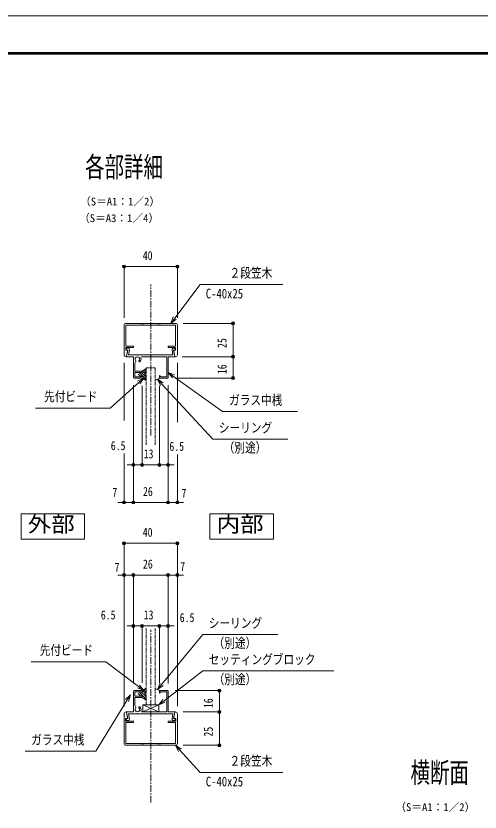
# Model space of a CAD drawing. Units: millimetres, scale not verified, with parts at other scales. Extents: x -3554 to 3554, y -1188 to 1188.
# Drawn here: x 2163 to 2858, y -7 to 1188 of the extents above; entities that cross this region are included whole.
import ezdxf
from ezdxf.enums import TextEntityAlignment as Align

# ---------------------------------------------------------------- set-up
doc = ezdxf.new("R2010")
doc.units = ezdxf.units.MM
doc.header["$LTSCALE"] = 8
doc.linetypes.add('USER1', pattern=[2, 1.25, -0.25, 0.25, -0.25])
doc.linetypes.add('USER2', pattern=[1.25, 0.625, -0.125, 0.125, -0.125, 0.125, -0.125])
for name, color, linetype, lineweight in [('0-0_0', 7, 'Continuous', 18), ('0-1_DEFPOINTS', 5, 'Continuous', 18), ('0-3_アンカ__', 4, 'Continuous', 18), ('0-4_WAKU', 7, 'Continuous', 18), ('0-5_6_U_FF8A_U_FF6F_U_FF81_U_FF9D_U_FF78_U_FF9E', 4, 'Continuous', 18), ('0-7_3中心線', 2, 'USER1', 18), ('0-8_41_U_FF71_U_FF99_U_FF90', 6, 'Continuous', 18), ('0-9_1手摺寸法', 3, 'Continuous', 18), ('0-B_P4-12', 7, 'Continuous', 18), ('0-C_2a', 1, 'USER2', 18), ('1-4_CYAN', 4, 'Continuous', 18)]:
    doc.layers.add(name, color=color, linetype=linetype, lineweight=lineweight)
doc.styles.add('ＭＳ ゴシック', font='')
doc.styles.get('ＭＳ ゴシック').set_extended_font_data('MS Gothic')

msp = doc.modelspace()

# ---------------------------------------------------------------- linework, layer by layer
at = {"layer": '0-0_0'}
for p, q in [((2326.881, 811.864), (2329.181, 811.864)), ((2402.281, 811.864), (2399.981, 811.864)), ((2324.581, 723.666), (2324.581, 679.666)), ((2364.581, 726.666), (2327.581, 726.666)), ((2350.243, 724.48), (2349.981, 724.066)), ((2350.919, 724.48), (2351.181, 724.066)), ((2352.981, 724.066), (2351.181, 724.066)), ((2353.243, 724.48), (2352.981, 724.066)), ((2353.919, 724.48), (2354.181, 724.066)), ((2363.981, 724.066), (2354.181, 724.066)), ((2364.243, 724.48), (2363.981, 724.066)), ((2364.581, 726.666), (2401.581, 726.666)), ((2364.919, 724.48), (2365.181, 724.066)), ((2365.181, 724.066), (2374.981, 724.066)), ((2375.243, 724.48), (2374.981, 724.066)), ((2375.919, 724.48), (2376.181, 724.066)), ((2376.181, 724.066), (2377.981, 724.066)), ((2378.243, 724.48), (2377.981, 724.066)), ((2378.919, 724.48), (2379.181, 724.066)), ((2379.181, 724.066), (2401.981, 724.066)), ((2401.981, 724.066), (2401.981, 692.666)), ((2404.581, 723.666), (2404.581, 679.666)), ((2488.033, 724.366), (2488.033, 722.066)), ((2327.181, 692.666), (2338.581, 692.666)), ((2327.181, 690.266), (2338.581, 690.266)), ((2327.181, 690.266), (2327.181, 686.666)), ((2327.181, 686.666), (2329.45, 686.666)), ((2330.038, 685.948), (2328.249, 677.002)), ((2338.581, 692.666), (2338.581, 690.266)), ((2401.981, 692.666), (2390.581, 692.666)), ((2390.581, 692.666), (2390.581, 690.266)), ((2401.981, 690.266), (2390.581, 690.266)), ((2399.125, 685.948), (2400.914, 677.002)), ((2401.981, 686.666), (2399.713, 686.666)), ((2401.981, 690.266), (2401.981, 686.666)), ((2488.033, 678.966), (2488.033, 681.266)), ((2488.033, 674.366), (2488.033, 672.066)), ((2488.033, 646.966), (2488.033, 649.266)), ((2336.281, 514.308), (2333.981, 514.308)), ((2349.281, 514.308), (2346.981, 514.308)), ((2353.881, 514.308), (2356.181, 514.308)), ((2375.281, 514.308), (2372.981, 514.308)), ((2379.881, 514.308), (2382.181, 514.308)), ((2392.881, 514.308), (2395.181, 514.308)), ((2322.281, 457.904), (2319.981, 457.904)), ((2340.881, 457.904), (2343.181, 457.904)), ((2340.881, 457.904), (2343.181, 457.904)), ((2388.281, 457.904), (2385.981, 457.904)), ((2388.281, 457.904), (2385.981, 457.904)), ((2406.881, 457.904), (2409.181, 457.904)), ((2326.881, 396.647), (2329.181, 396.647)), ((2402.281, 396.647), (2399.981, 396.647)), ((2322.281, 348.992), (2319.981, 348.992)), ((2340.881, 348.992), (2343.181, 348.992)), ((2340.881, 348.992), (2343.181, 348.992)), ((2388.281, 348.992), (2385.981, 348.992)), ((2388.281, 348.992), (2385.981, 348.992)), ((2406.881, 348.992), (2409.181, 348.992)), ((2336.281, 272.645), (2333.981, 272.645)), ((2349.281, 272.645), (2346.981, 272.645)), ((2353.881, 272.645), (2356.181, 272.645)), ((2375.281, 272.645), (2372.981, 272.645)), ((2379.881, 272.645), (2382.181, 272.645)), ((2392.881, 272.645), (2395.181, 272.645)), ((2467.515, 173.219), (2467.515, 170.919)), ((2467.515, 145.819), (2467.515, 148.119)), ((2467.515, 141.219), (2467.515, 138.919)), ((2467.515, 95.819), (2467.515, 98.119))]:
    msp.add_line(p, q, dxfattribs=at)
for points in [[(2394.628, 726.666), (2400.639, 734.657), (2438.525, 785.028), (2562.706, 785.028)], [(2398.497, 736.268), (2394.628, 726.666), (2402.78, 733.047)], [(2349.981, 724.066), (2327.181, 724.066), (2327.181, 692.666)], [(2400.261, 649.348), (2390.581, 653.021), (2397.128, 645)], [(2390.581, 653.021), (2398.694, 647.174), (2472.179, 594.218), (2584.478, 594.218)], [(2354.145, 644.411), (2346.691, 637.745), (2304.022, 599.585), (2191.723, 599.585)], [(2344.905, 639.742), (2354.145, 644.411), (2348.477, 635.747)], [(2383.432, 637.267), (2374.676, 642.79), (2379.498, 633.629)], [(2374.676, 642.79), (2381.465, 635.448), (2457.971, 552.71), (2570.27, 552.71)], [(2374.676, 177.395), (2381.061, 185.091), (2442.871, 259.597), (2555.17, 259.597)], [(2354.145, 175.774), (2346.188, 181.831), (2297.439, 218.94), (2185.14, 218.94)], [(2376.661, 154.083), (2384.584, 160.184), (2442.871, 205.067), (2639.359, 205.067)], [(2347.811, 183.963), (2354.145, 175.774), (2344.565, 179.699)], [(2378.999, 186.802), (2374.676, 177.395), (2383.123, 183.38)], [(2334.256, 169.29), (2329.041, 160.757), (2282.437, 84.503), (2176.403, 84.503)], [(2331.327, 159.36), (2334.256, 169.29), (2326.755, 162.155)], [(2382.949, 162.307), (2376.661, 154.083), (2386.219, 158.061)], [(2410.286, 87.915), (2401.581, 93.519), (2406.318, 84.313)], [(2401.581, 93.519), (2408.302, 86.114), (2438.525, 52.814), (2562.706, 52.814)]]:
    msp.add_lwpolyline(points, dxfattribs=at)
for centre, radius in [((2324.581, 811.864), 2.3), ((2324.581, 811.864), 1.15), ((2404.581, 811.864), 2.3), ((2404.581, 811.864), 1.15), ((2488.033, 726.666), 2.3), ((2488.033, 726.666), 1.15), ((2488.033, 676.666), 2.3), ((2488.033, 676.666), 2.3), ((2488.033, 676.666), 1.15), ((2488.033, 676.666), 1.15), ((2488.033, 644.666), 2.3), ((2488.033, 644.666), 1.15), ((2338.581, 514.308), 2.3), ((2338.581, 514.308), 1.15), ((2351.581, 514.308), 2.3), ((2351.581, 514.308), 2.3), ((2351.581, 514.308), 1.15), ((2351.581, 514.308), 1.15), ((2377.581, 514.308), 2.3), ((2377.581, 514.308), 2.3), ((2377.581, 514.308), 1.15), ((2377.581, 514.308), 1.15), ((2390.581, 514.308), 2.3), ((2390.581, 514.308), 1.15), ((2324.581, 457.904), 2.3), ((2324.581, 457.904), 1.15), ((2338.581, 457.904), 2.3), ((2338.581, 457.904), 2.3), ((2338.581, 457.904), 1.15), ((2338.581, 457.904), 1.15), ((2390.581, 457.904), 2.3), ((2390.581, 457.904), 2.3), ((2390.581, 457.904), 1.15), ((2390.581, 457.904), 1.15), ((2404.581, 457.904), 2.3), ((2404.581, 457.904), 1.15), ((2324.581, 396.647), 2.3), ((2324.581, 396.647), 1.15), ((2404.581, 396.647), 2.3), ((2404.581, 396.647), 1.15), ((2324.581, 348.992), 2.3), ((2324.581, 348.992), 1.15), ((2338.581, 348.992), 2.3), ((2338.581, 348.992), 2.3), ((2338.581, 348.992), 1.15), ((2338.581, 348.992), 1.15), ((2390.581, 348.992), 2.3), ((2390.581, 348.992), 2.3), ((2390.581, 348.992), 1.15), ((2390.581, 348.992), 1.15), ((2404.581, 348.992), 2.3), ((2404.581, 348.992), 1.15), ((2338.581, 272.645), 2.3), ((2351.581, 272.645), 2.3), ((2351.581, 272.645), 2.3), ((2377.581, 272.645), 2.3), ((2377.581, 272.645), 2.3), ((2390.581, 272.645), 2.3), ((2338.581, 272.645), 1.15), ((2351.581, 272.645), 1.15), ((2351.581, 272.645), 1.15), ((2377.581, 272.645), 1.15), ((2377.581, 272.645), 1.15), ((2390.581, 272.645), 1.15), ((2467.515, 175.519), 2.3), ((2467.515, 175.519), 1.15), ((2467.515, 143.519), 2.3), ((2467.515, 143.519), 2.3), ((2467.515, 143.519), 1.15), ((2467.515, 143.519), 1.15), ((2467.515, 93.519), 2.3), ((2467.515, 93.519), 1.15)]:
    msp.add_circle(centre, radius, dxfattribs=at)
for centre, radius, start, end in [((2327.581, 723.666), 3, 90, 180), ((2350.581, 724.266), 0.4, 32.33353, 147.66647), ((2353.581, 724.266), 0.4, 32.33353, 147.66647), ((2364.581, 724.266), 0.4, 90, 147.66647), ((2364.581, 724.266), 0.4, 32.33353, 90), ((2375.581, 724.266), 0.4, 32.33353, 147.66647), ((2378.581, 724.266), 0.4, 32.33353, 147.66647), ((2401.581, 723.666), 3, 0, 90), ((2329.45, 686.066), 0.6, 348.69007, 90), ((2399.713, 686.066), 0.6, 90, 191.30993), ((2327.581, 679.666), 3, 180, 276.07138), ((2327.856, 677.08), 0.4, 276.07138, 348.69007), ((2401.306, 677.08), 0.4, 191.30993, 263.92862), ((2401.581, 679.666), 3, 263.92862, 0)]:
    msp.add_arc(centre, radius, start, end, dxfattribs=at)
at = {"layer": '0-1_DEFPOINTS'}
msp.add_line((3554.142, 1188), (190.142, 1188), dxfattribs=at)
at = {"layer": '0-3_アンカ__'}
for p, q in [((2357.581, 653.19), (2356.046, 653.19)), ((2356.046, 653.19), (2356.046, 646.541)), ((2357.581, 646.541), (2356.046, 646.541)), ((2357.581, 173.644), (2356.046, 173.644)), ((2356.046, 173.644), (2356.046, 166.994)), ((2357.581, 166.994), (2356.046, 166.994))]:
    msp.add_line(p, q, dxfattribs=at)
at = {"layer": '0-4_WAKU'}
for p, q in [((3471.342, 1133.2), (268.942, 1133.2)), ((3470.742, 1132.6), (269.542, 1132.6)), ((3470.142, 1132), (270.142, 1132)), ((3469.542, 1131.4), (270.742, 1131.4)), ((3468.942, 1130.8), (271.342, 1130.8))]:
    msp.add_line(p, q, dxfattribs=at)
at = {"layer": '0-5_6_U_FF8A_U_FF6F_U_FF81_U_FF9D_U_FF78_U_FF9E'}
for p, q in [((2351.581, 655.066), (2357.581, 658.866)), ((2356.22, 658.003), (2357.581, 656.641)), ((2357.581, 658.866), (2357.581, 653.19)), ((2345.901, 650.643), (2349.702, 646.842)), ((2347.628, 652.453), (2357.581, 642.499)), ((2349.627, 653.066), (2348.45, 653.066)), ((2349.627, 646.666), (2348.45, 646.666)), ((2351.103, 652.513), (2356.046, 647.57)), ((2351.581, 655.066), (2351.581, 653.366)), ((2351.89, 655.261), (2356.046, 651.105)), ((2354.055, 656.632), (2357.497, 653.19)), ((2357.075, 646.541), (2357.581, 646.035)), ((2357.581, 646.541), (2357.581, 640.866)), ((2351.581, 644.964), (2352.394, 644.151)), ((2351.581, 175.519), (2357.581, 179.319)), ((2357.581, 179.319), (2357.581, 173.644)), ((2345.901, 171.097), (2349.702, 167.296)), ((2347.628, 172.906), (2357.581, 162.952)), ((2349.627, 173.519), (2348.45, 173.519)), ((2351.103, 172.966), (2356.046, 168.023)), ((2351.581, 175.519), (2351.581, 173.819)), ((2351.89, 175.715), (2356.046, 171.559)), ((2354.055, 177.086), (2357.497, 173.644)), ((2356.22, 178.456), (2357.581, 177.095)), ((2349.627, 167.119), (2348.45, 167.119)), ((2351.581, 165.417), (2352.394, 164.604)), ((2357.075, 166.994), (2357.581, 166.488)), ((2357.581, 166.994), (2357.581, 161.319))]:
    msp.add_line(p, q, dxfattribs=at)
for points in [[(2351.581, 646.366), (2351.581, 644.666), (2357.581, 640.866)], [(2351.581, 166.819), (2351.581, 165.119), (2357.581, 161.319)]]:
    msp.add_lwpolyline(points, dxfattribs=at)
for centre, start, end in [((2350.581, 653.366), 197.4576, 0), ((2350.581, 646.366), 0, 162.5424), ((2350.581, 173.819), 197.4576, 0), ((2350.581, 166.819), 0, 162.5424)]:
    msp.add_arc(centre, 1, start, end, dxfattribs=at)
at = {"layer": '0-7_3中心線'}
for p, q in [((2364.581, 558.422), (2364.581, 785.154)), ((2364.581, 7.85), (2364.581, 266.853))]:
    msp.add_line(p, q, dxfattribs=at)
at = {"layer": '0-8_41_U_FF71_U_FF99_U_FF90'}
for p, q in [((2330.181, 686.666), (2328.081, 686.666)), ((2328.277, 677.144), (2330.181, 686.666)), ((2331.229, 679.666), (2332.65, 686.772)), ((2397.934, 679.666), (2396.513, 686.772)), ((2400.886, 677.144), (2398.981, 686.666)), ((2398.981, 686.666), (2401.081, 686.666)), ((2338.581, 676.666), (2328.669, 676.666)), ((2338.581, 676.666), (2338.581, 645.666)), ((2342.443, 669.461), (2340.581, 666.237)), ((2344.919, 679.252), (2345.181, 679.666)), ((2364.581, 679.666), (2345.181, 679.666)), ((2364.581, 679.666), (2345.181, 679.666)), ((2388.581, 676.666), (2351.93, 676.666)), ((2364.581, 679.666), (2397.934, 679.666)), ((2388.581, 676.666), (2388.581, 646.666)), ((2390.581, 676.666), (2390.581, 645.666)), ((2390.581, 676.666), (2400.493, 676.666)), ((2340.581, 666.237), (2340.581, 655.066)), ((2340.581, 655.066), (2351.581, 655.066)), ((2340.581, 653.066), (2349.627, 653.066)), ((2340.581, 653.066), (2340.581, 646.666)), ((2340.581, 646.666), (2349.627, 646.666)), ((2351.581, 655.066), (2351.581, 653.366)), ((2351.581, 646.366), (2351.581, 644.666)), ((2377.581, 648.666), (2379.581, 646.666)), ((2377.581, 648.666), (2377.581, 644.666)), ((2379.581, 646.666), (2388.581, 646.666)), ((2339.581, 644.666), (2351.581, 644.666)), ((2377.581, 644.666), (2389.581, 644.666)), ((2338.581, 143.519), (2338.581, 174.519)), ((2339.581, 175.519), (2351.581, 175.519)), ((2340.581, 173.519), (2349.627, 173.519)), ((2340.581, 167.119), (2340.581, 173.519)), ((2351.581, 173.819), (2351.581, 175.519)), ((2377.581, 171.519), (2377.581, 175.519)), ((2377.581, 175.519), (2389.581, 175.519)), ((2377.581, 171.519), (2379.581, 173.519)), ((2379.581, 173.519), (2388.581, 173.519)), ((2388.581, 143.519), (2388.581, 173.519)), ((2390.581, 143.519), (2390.581, 174.519)), ((2340.581, 167.119), (2349.627, 167.119)), ((2340.581, 165.119), (2351.581, 165.119)), ((2340.581, 153.947), (2340.581, 165.119)), ((2351.581, 165.119), (2351.581, 166.819)), ((2327.581, 143.519), (2327.853, 143.519)), ((2338.581, 143.519), (2328.669, 143.519)), ((2342.443, 150.724), (2340.581, 153.947)), ((2388.581, 143.519), (2351.93, 143.519)), ((2390.581, 143.519), (2400.493, 143.519)), ((2401.581, 143.519), (2401.309, 143.519)), ((2324.581, 96.519), (2324.581, 140.519)), ((2326.981, 129.919), (2326.981, 133.519)), ((2326.981, 133.519), (2329.45, 133.519)), ((2330.181, 133.519), (2328.081, 133.519)), ((2328.246, 143.197), (2330.038, 134.237)), ((2328.277, 143.041), (2330.181, 133.519)), ((2331.229, 140.519), (2332.65, 133.412)), ((2344.919, 140.933), (2345.181, 140.519)), ((2364.581, 140.519), (2345.181, 140.519)), ((2364.581, 140.519), (2345.181, 140.519)), ((2364.581, 140.519), (2397.934, 140.519)), ((2397.934, 140.519), (2396.513, 133.412)), ((2400.886, 143.041), (2398.981, 133.519)), ((2398.981, 133.519), (2401.081, 133.519)), ((2400.917, 143.197), (2399.125, 134.237)), ((2402.181, 133.519), (2399.713, 133.519)), ((2402.181, 129.919), (2402.181, 133.519)), ((2404.581, 96.519), (2404.581, 140.519)), ((2326.981, 129.919), (2338.581, 129.919)), ((2327.181, 96.119), (2327.181, 127.519)), ((2327.181, 127.519), (2338.581, 127.519)), ((2338.581, 127.519), (2338.581, 129.919)), ((2390.581, 127.519), (2390.581, 129.919)), ((2402.181, 129.919), (2390.581, 129.919)), ((2401.981, 127.519), (2390.581, 127.519)), ((2401.981, 96.119), (2401.981, 127.519)), ((2349.981, 96.119), (2327.181, 96.119)), ((2350.243, 95.705), (2349.981, 96.119)), ((2350.919, 95.705), (2351.181, 96.119)), ((2352.981, 96.119), (2351.181, 96.119)), ((2353.243, 95.705), (2352.981, 96.119)), ((2353.919, 95.705), (2354.181, 96.119)), ((2363.981, 96.119), (2354.181, 96.119)), ((2364.243, 95.705), (2363.981, 96.119)), ((2364.919, 95.705), (2365.181, 96.119)), ((2365.181, 96.119), (2374.981, 96.119)), ((2375.243, 95.705), (2374.981, 96.119)), ((2375.919, 95.705), (2376.181, 96.119)), ((2376.181, 96.119), (2377.981, 96.119)), ((2378.243, 95.705), (2377.981, 96.119)), ((2378.919, 95.705), (2379.181, 96.119)), ((2379.181, 96.119), (2401.981, 96.119)), ((2364.581, 93.519), (2327.581, 93.519)), ((2364.581, 93.519), (2401.581, 93.519))]:
    msp.add_line(p, q, dxfattribs=at)
for points in [[(2344.243, 679.252), (2343.981, 679.666), (2331.229, 679.666)], [(2344.243, 140.933), (2343.981, 140.519), (2331.229, 140.519)]]:
    msp.add_lwpolyline(points, dxfattribs=at)
for centre, radius, start, end in [((2330.181, 687.166), 2.5, 350.94853, 183.81513), ((2328.081, 687.066), 0.4, 180, 270), ((2398.981, 687.166), 2.5, 356.18487, 189.05147), ((2401.081, 687.066), 0.4, 270, 350.45291), ((2328.669, 677.066), 0.4, 168.69007, 270), ((2344.581, 673.166), 3.5, 312.83959, 227.24126), ((2341.526, 669.862), 1, 336.37937, 47.24126), ((2344.581, 679.466), 0.4, 212.33353, 327.66647), ((2347.641, 669.866), 1, 132.83959, 312.83959), ((2344.581, 673.166), 5.5, 312.83959, 11.53696), ((2351.93, 674.666), 2, 90, 191.53696), ((2400.493, 677.066), 0.4, 270, 11.30993), ((2339.581, 645.666), 1, 180, 270), ((2350.581, 653.366), 1, 197.4576, 0), ((2350.581, 646.366), 1, 0, 162.5424), ((2389.581, 645.666), 1, 270, 0), ((2339.581, 174.519), 1, 90, 180), ((2350.581, 173.819), 1, 197.4576, 0), ((2350.581, 166.819), 1, 0, 162.5424), ((2389.581, 174.519), 1, 0, 90), ((2327.581, 140.519), 3, 90, 180), ((2327.853, 143.119), 0.4, 11.30993, 90), ((2328.669, 143.119), 0.4, 90, 191.30993), ((2344.581, 147.019), 3.5, 132.75874, 47.16041), ((2341.526, 150.323), 1, 312.75874, 23.62063), ((2347.641, 150.319), 1, 47.16041, 227.16041), ((2344.581, 147.019), 5.5, 348.46304, 47.16041), ((2351.93, 145.519), 2, 168.46304, 270), ((2400.493, 143.119), 0.4, 348.69007, 90), ((2401.309, 143.119), 0.4, 90, 168.69007), ((2401.581, 140.519), 3, 0, 90), ((2328.081, 133.119), 0.4, 90, 180), ((2330.181, 133.019), 2.5, 176.18487, 9.05147), ((2329.45, 134.119), 0.6, 270, 11.30993), ((2344.581, 140.719), 0.4, 32.33353, 147.66647), ((2398.981, 133.019), 2.5, 170.94853, 3.81513), ((2399.713, 134.119), 0.6, 168.69007, 270), ((2401.081, 133.119), 0.4, 9.54709, 90), ((2327.581, 96.519), 3, 180, 270), ((2350.581, 95.919), 0.4, 212.33353, 327.66647), ((2353.581, 95.919), 0.4, 212.33353, 327.66647), ((2364.581, 95.919), 0.4, 212.33353, 270), ((2364.581, 95.919), 0.4, 270, 327.66647), ((2375.581, 95.919), 0.4, 212.33353, 327.66647), ((2378.581, 95.919), 0.4, 212.33353, 327.66647), ((2401.581, 96.519), 3, 270, 0)]:
    msp.add_arc(centre, radius, start, end, dxfattribs=at)
at = {"layer": '0-9_1手摺寸法'}
for p, q in [((2324.581, 735.166), (2324.581, 811.864)), ((2399.981, 811.864), (2329.181, 811.864)), ((2404.581, 735.166), (2404.581, 811.864)), ((2413.081, 726.666), (2488.033, 726.666)), ((2488.033, 722.066), (2488.033, 681.266)), ((2411.975, 676.666), (2488.033, 676.666)), ((2411.975, 676.666), (2488.033, 676.666)), ((2488.033, 672.066), (2488.033, 649.266)), ((2324.581, 667.515), (2324.581, 580.847)), ((2404.581, 667.515), (2404.581, 578.572)), ((2338.581, 634.166), (2338.581, 457.904)), ((2338.581, 634.166), (2338.581, 457.904)), ((2338.581, 634.166), (2338.581, 514.308)), ((2390.581, 634.166), (2390.581, 514.308)), ((2390.581, 634.166), (2390.581, 457.904)), ((2390.581, 634.166), (2390.581, 457.904)), ((2401.081, 644.666), (2488.033, 644.666)), ((2351.581, 633.166), (2351.581, 514.308)), ((2351.581, 633.166), (2351.581, 514.308)), ((2377.581, 633.166), (2377.581, 514.308)), ((2377.581, 633.166), (2377.581, 514.308)), ((2324.581, 531.21), (2324.581, 457.904)), ((2404.581, 529.663), (2404.581, 457.904)), ((2333.981, 514.308), (2329.381, 514.308)), ((2351.581, 514.308), (2338.581, 514.308)), ((2346.981, 514.308), (2342.381, 514.308)), ((2377.581, 514.308), (2351.581, 514.308)), ((2356.181, 514.308), (2360.781, 514.308)), ((2372.981, 514.308), (2368.381, 514.308)), ((2390.581, 514.308), (2377.581, 514.308)), ((2382.181, 514.308), (2386.781, 514.308)), ((2395.181, 514.308), (2399.781, 514.308)), ((2319.981, 457.904), (2315.381, 457.904)), ((2338.581, 457.904), (2324.581, 457.904)), ((2385.981, 457.904), (2343.181, 457.904)), ((2343.181, 457.904), (2347.781, 457.904)), ((2385.981, 457.904), (2381.381, 457.904)), ((2404.581, 457.904), (2390.581, 457.904)), ((2409.181, 457.904), (2413.781, 457.904)), ((2324.581, 152.019), (2324.581, 396.647)), ((2399.981, 396.647), (2329.181, 396.647)), ((2404.581, 152.019), (2404.581, 396.647)), ((2319.981, 348.992), (2315.381, 348.992)), ((2324.581, 152.019), (2324.581, 348.992)), ((2338.581, 348.992), (2324.581, 348.992)), ((2338.581, 186.019), (2338.581, 348.992)), ((2338.581, 186.019), (2338.581, 348.992)), ((2385.981, 348.992), (2343.181, 348.992)), ((2343.181, 348.992), (2347.781, 348.992)), ((2385.981, 348.992), (2381.381, 348.992)), ((2390.581, 186.019), (2390.581, 348.992)), ((2404.581, 348.992), (2390.581, 348.992)), ((2390.581, 186.019), (2390.581, 348.992)), ((2404.581, 152.019), (2404.581, 348.992)), ((2409.181, 348.992), (2413.781, 348.992)), ((2333.981, 272.645), (2329.381, 272.645)), ((2338.581, 186.019), (2338.581, 272.645)), ((2351.581, 272.645), (2338.581, 272.645)), ((2346.981, 272.645), (2342.381, 272.645)), ((2351.581, 187.019), (2351.581, 272.645)), ((2377.581, 272.645), (2351.581, 272.645)), ((2351.581, 187.019), (2351.581, 272.645)), ((2356.181, 272.645), (2360.781, 272.645)), ((2372.981, 272.645), (2368.381, 272.645)), ((2377.581, 187.019), (2377.581, 272.645)), ((2390.581, 272.645), (2377.581, 272.645)), ((2377.581, 187.019), (2377.581, 272.645)), ((2382.181, 272.645), (2386.781, 272.645)), ((2390.581, 186.019), (2390.581, 272.645)), ((2395.181, 272.645), (2399.781, 272.645)), ((2401.081, 175.519), (2467.515, 175.519)), ((2467.515, 170.919), (2467.515, 148.119)), ((2376.661, 154.083), (2352.896, 143.519)), ((2352.896, 154.083), (2376.661, 143.519)), ((2413.081, 143.519), (2467.515, 143.519)), ((2413.081, 143.519), (2467.515, 143.519)), ((2467.515, 138.919), (2467.515, 98.119)), ((2413.081, 93.519), (2467.515, 93.519))]:
    msp.add_line(p, q, dxfattribs=at)
msp.add_lwpolyline([(2352.896, 143.519), (2376.661, 143.519), (2376.661, 154.083), (2352.896, 154.083)], close=True, dxfattribs=at)
at = {"layer": '0-B_P4-12'}
for p, q in [((2170.245, 440.87), (2170.245, 402.859)), ((2453.464, 440.87), (2453.464, 402.859))]:
    msp.add_line(p, q, dxfattribs=at)
for points in [[(2170.245, 402.859), (2265.57, 402.859), (2265.57, 440.87), (2170.245, 440.87)], [(2453.464, 402.859), (2548.79, 402.859), (2548.79, 440.87), (2453.464, 440.87)]]:
    msp.add_lwpolyline(points, dxfattribs=at)
at = {"layer": '0-C_2a'}
for p, q in [((2371.181, 544.503), (2371.181, 659.786)), ((2371.181, 154.083), (2371.181, 268.974))]:
    msp.add_line(p, q, dxfattribs=at)
for points in [[(2357.581, 544.503), (2357.581, 659.786), (2371.181, 659.786)], [(2371.181, 154.083), (2357.581, 154.083), (2357.581, 268.974)]]:
    msp.add_lwpolyline(points, dxfattribs=at)
at = {"layer": '1-4_CYAN'}
for p, q in [((2377.581, 644.666), (2371.181, 641.521)), ((2377.581, 175.519), (2371.181, 178.663))]:
    msp.add_line(p, q, dxfattribs=at)

# ---------------------------------------------------------------- texts
at = {"layer": '0-0_0', "style": 'ＭＳ ゴシック'}
for s, height, width, p in [('各部詳細', 30.55, 0.7, (2266.28, 936.924)), ('２段笠木 ', 14.66, 0.8, (2482.803, 790.73)), ('C-40x25', 14.66, 0.8, (2447.192, 759.61)), ('先付ビード', 14.66, 0.8, (2204.725, 605.288)), ('ガラス中桟', 14.66, 0.8, (2481.982, 599.921)), ('シーリング', 14.66, 0.8, (2466.707, 558.413)), ('（別途）', 14.66, 0.8, (2473.941, 528.481)), ('シーリング', 14.66, 0.8, (2451.607, 265.3)), ('（別途）', 14.66, 0.8, (2458.841, 235.368)), ('先付ビード', 14.66, 0.8, (2198.143, 224.643)), ('セッティングブロック', 14.66, 0.8, (2451.607, 210.77)), ('（別途）', 14.66, 0.8, (2458.841, 180.838)), ('ガラス中桟', 14.66, 0.8, (2185.336, 90.206)), ('２段笠木 ', 14.66, 0.8, (2482.803, 58.517)), ('横断面', 30.55, 0.7, (2754.103, 28.231)), ('C-40x25', 14.66, 0.8, (2447.192, 27.397))]:
    msp.add_text(s, height=height, dxfattribs=dict(at, width=width)).set_placement(p, align=Align.BOTTOM_LEFT)
for s, p in [('（S＝A1：1／2）', (2258.748, 900.014)), ('（S＝A3：1／4）', (2257.224, 875.107)), ('（S＝A1：1／2）', (2731.305, -8.679))]:
    msp.add_text(s, height=11.73, dxfattribs=at).set_placement(p, align=Align.BOTTOM_LEFT)
at = {"layer": '0-9_1手摺寸法', "color": 7, "style": 'ＭＳ ゴシック', "width": 0.8}
for s, p in [('40', (2352.665, 817.614)), ('6.5', (2304.769, 532.373)), ('6.5', (2392.605, 531.385)), ('13', (2354.067, 520.058)), ('7', (2307.131, 462.505)), ('26', (2353.016, 463.654)), ('7', (2410.709, 460.876)), ('40', (2352.665, 402.397)), ('26', (2353.016, 354.742)), ('7', (2310.475, 349.995)), ('7', (2408.875, 350.951)), ('6.5', (2289.822, 278.395)), ('13', (2354.067, 278.395)), ('6.5', (2408.115, 274.333))]:
    msp.add_text(s, height=13.49, dxfattribs=at).set_placement(p, align=Align.BOTTOM_LEFT)
for s, p in [('25', (2482.283, 689.749)), ('16', (2482.283, 650.502)), ('16', (2461.765, 149.355)), ('25', (2461.765, 106.603))]:
    msp.add_text(s, height=13.49, rotation=90, dxfattribs=at).set_placement(p, align=Align.BOTTOM_LEFT)
at = {"layer": '0-B_P4-12', "style": 'ＭＳ ゴシック', "width": 1.1}
for s, p in [('外部', (2180.304, 406.492)), ('内部', (2463.524, 406.492))]:
    msp.add_text(s, height=23.46, dxfattribs=at).set_placement(p, align=Align.BOTTOM_LEFT)

doc.saveas('drawing.dxf')
